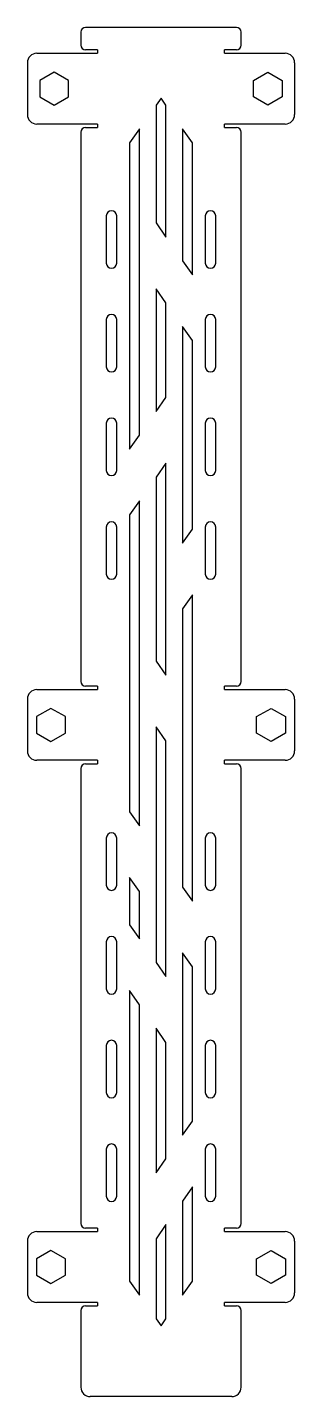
# Model space of a CAD drawing. Header units: millimetres. Extents: x -28 to 28, y -132 to 158.
import ezdxf

# ---------------------------------------------------------------- set-up
doc = ezdxf.new("R2010")
doc.units = ezdxf.units.MM

msp = doc.modelspace()

# ---------------------------------------------------------------- linework, layer by layer
at = {"color": 7, "linetype": 'Continuous', "lineweight": 25}
for p, q in [((-17, 157), (-17, 154.25)), ((16, 158), (-16, 158)), ((17, 154.25), (17, 157)), ((-26.34, 152.5), (-13.5, 152.5)), ((-13.5, 153.25), (-16, 153.25)), ((-13.5, 153.25), (-13.5, 152.5)), ((16, 153.25), (13.5, 153.25)), ((13.5, 152.5), (13.5, 153.25)), ((13.5, 152.5), (26.34, 152.5)), ((-28.34, 150.5), (-28.34, 139.5)), ((-22.64, 148.52), (-25.69, 146.76)), ((-19.59, 146.76), (-22.64, 148.52)), ((19.59, 146.76), (22.64, 148.52)), ((22.64, 148.52), (25.69, 146.76)), ((28.34, 150.5), (28.34, 139.5)), ((-25.69, 146.76), (-25.69, 143.24)), ((-19.59, 143.24), (-19.59, 146.76)), ((19.59, 143.24), (19.59, 146.76)), ((25.69, 146.76), (25.69, 143.24)), ((-25.69, 143.24), (-22.64, 141.48)), ((-22.64, 141.48), (-19.59, 143.24)), ((0, 143), (-1.05, 141.5)), ((1.05, 141.5), (0, 143)), ((22.64, 141.48), (19.59, 143.24)), ((25.69, 143.24), (22.64, 141.48)), ((-1.05, 141.5), (-1.05, 116.5)), ((1.05, 113.5), (1.05, 141.5)), ((-13.5, 137.5), (-26.34, 137.5)), ((-16, 136.75), (-13.5, 136.75)), ((-13.5, 137.5), (-13.5, 136.75)), ((26.34, 137.5), (13.5, 137.5)), ((13.5, 136.75), (13.5, 137.5)), ((13.5, 136.75), (16, 136.75)), ((-17, 135.75), (-17, 19.25)), ((-4.55, 136.5), (-6.65, 133.5)), ((-4.55, 71.5), (-4.55, 136.5)), ((6.65, 133.5), (4.55, 136.5)), ((4.55, 136.5), (4.55, 108.5)), ((17, 19.25), (17, 135.75)), ((-6.65, 133.5), (-6.65, 68.5)), ((6.65, 105.5), (6.65, 133.5)), ((-11.6, 118), (-11.6, 108)), ((-9.4, 108), (-9.4, 118)), ((-1.05, 116.5), (1.05, 113.5)), ((9.4, 118), (9.4, 108)), ((11.6, 108), (11.6, 118)), ((4.55, 108.5), (6.65, 105.5)), ((1.05, 99.55), (-1.05, 102.55)), ((-1.05, 102.55), (-1.05, 76.5)), ((1.05, 79.5), (1.05, 99.55)), ((-11.6, 96), (-11.6, 86)), ((-9.4, 86), (-9.4, 96)), ((9.4, 96), (9.4, 86)), ((11.6, 86), (11.6, 96)), ((6.65, 91.56), (4.55, 94.55)), ((4.55, 94.55), (4.55, 48.56)), ((6.65, 51.56), (6.65, 91.56)), ((-1.05, 76.5), (1.05, 79.5)), ((-11.6, 74), (-11.6, 64)), ((-9.4, 64), (-9.4, 74)), ((9.4, 74), (9.4, 64)), ((11.6, 64), (11.6, 74)), ((-6.65, 68.5), (-4.55, 71.5)), ((1.05, 65.55), (-1.05, 62.55)), ((1.05, 20.55), (1.05, 65.55)), ((-1.05, 62.55), (-1.05, 23.55)), ((-4.55, 57.55), (-6.65, 54.55)), ((-4.55, -11.4), (-4.55, 57.55)), ((-6.65, 54.55), (-6.65, -8.4)), ((-11.6, 52), (-11.6, 42)), ((-9.4, 42), (-9.4, 52)), ((4.55, 48.56), (6.65, 51.56)), ((9.4, 52), (9.4, 42)), ((11.6, 42), (11.6, 52)), ((6.65, 37.61), (4.55, 34.61)), ((6.65, -27.39), (6.65, 37.61)), ((4.55, 34.61), (4.55, -24.4)), ((-1.05, 23.55), (1.05, 20.55)), ((-26.34, 17.5), (-13.5, 17.5)), ((-13.5, 18.25), (-16, 18.25)), ((-13.5, 18.25), (-13.5, 17.5)), ((16, 18.25), (13.5, 18.25)), ((13.5, 17.5), (13.5, 18.25)), ((13.5, 17.5), (26.34, 17.5)), ((-28.34, 15.5), (-28.34, 4.5)), ((28.34, 15.5), (28.34, 4.5)), ((-23.34, 13.52), (-26.39, 11.76)), ((-26.39, 11.76), (-26.39, 8.24)), ((-20.29, 11.76), (-23.34, 13.52)), ((-20.29, 8.24), (-20.29, 11.76)), ((20.29, 11.76), (23.34, 13.52)), ((20.29, 8.24), (20.29, 11.76)), ((23.34, 13.52), (26.39, 11.76)), ((26.39, 11.76), (26.39, 8.24)), ((1.05, 6.6), (-1.05, 9.6)), ((-1.05, 9.6), (-1.05, -40.4)), ((-26.39, 8.24), (-23.34, 6.48)), ((-23.34, 6.48), (-20.29, 8.24)), ((1.05, -43.4), (1.05, 6.6)), ((23.34, 6.48), (20.29, 8.24)), ((26.39, 8.24), (23.34, 6.48)), ((-13.5, 2.5), (-26.34, 2.5)), ((-17, 0.75), (-17, -95.75)), ((-16, 1.75), (-13.5, 1.75)), ((-13.5, 2.5), (-13.5, 1.75)), ((26.34, 2.5), (13.5, 2.5)), ((13.5, 1.75), (13.5, 2.5)), ((13.5, 1.75), (16, 1.75)), ((17, -95.75), (17, 0.75)), ((-6.65, -8.4), (-4.55, -11.4)), ((-11.6, -14), (-11.6, -24)), ((-9.4, -24), (-9.4, -14)), ((9.4, -14), (9.4, -24)), ((11.6, -24), (11.6, -14)), ((-4.55, -25.35), (-6.65, -22.35)), ((-6.65, -22.35), (-6.65, -32.4)), ((-4.55, -35.4), (-4.55, -25.35)), ((4.55, -24.4), (6.65, -27.39)), ((-6.65, -32.4), (-4.55, -35.4)), ((-11.6, -36), (-11.6, -46)), ((-9.4, -46), (-9.4, -36)), ((9.4, -36), (9.4, -46)), ((11.6, -46), (11.6, -36)), ((-1.05, -40.4), (1.05, -43.4)), ((6.65, -41.34), (4.55, -38.34)), ((4.55, -38.34), (4.55, -77.05)), ((6.65, -74.05), (6.65, -41.34)), ((-4.55, -49.35), (-6.65, -46.35)), ((-6.65, -46.35), (-6.65, -108)), ((-4.55, -111), (-4.55, -49.35)), ((1.05, -57.35), (-1.05, -54.35)), ((-1.05, -54.35), (-1.05, -85.05)), ((-11.6, -58), (-11.6, -68)), ((-9.4, -68), (-9.4, -58)), ((1.05, -82.05), (1.05, -57.35)), ((9.4, -58), (9.4, -68)), ((11.6, -68), (11.6, -58)), ((4.55, -77.05), (6.65, -74.05)), ((-11.6, -80), (-11.6, -90)), ((-9.4, -90), (-9.4, -80)), ((9.4, -80), (9.4, -90)), ((11.6, -90), (11.6, -80)), ((-1.05, -85.05), (1.05, -82.05)), ((6.65, -88), (4.55, -91)), ((6.65, -108), (6.65, -88)), ((4.55, -91), (4.55, -111)), ((-26.34, -97.5), (-13.5, -97.5)), ((-13.5, -96.75), (-16, -96.75)), ((-13.5, -96.75), (-13.5, -97.5)), ((1.05, -96), (-1.05, -99)), ((1.05, -116), (1.05, -96)), ((16, -96.75), (13.5, -96.75)), ((13.5, -97.5), (13.5, -96.75)), ((13.5, -97.5), (26.34, -97.5)), ((-28.34, -99.5), (-28.34, -110.5)), ((-23.34, -101.48), (-26.39, -103.24)), ((-20.29, -103.24), (-23.34, -101.48)), ((-1.05, -99), (-1.05, -116)), ((20.29, -103.24), (23.34, -101.48)), ((23.34, -101.48), (26.39, -103.24)), ((28.34, -99.5), (28.34, -110.5)), ((-26.39, -103.24), (-26.39, -106.76)), ((-20.29, -106.76), (-20.29, -103.24)), ((20.29, -106.76), (20.29, -103.24)), ((26.39, -103.24), (26.39, -106.76)), ((-26.39, -106.76), (-23.34, -108.52)), ((-23.34, -108.52), (-20.29, -106.76)), ((23.34, -108.52), (20.29, -106.76)), ((26.39, -106.76), (23.34, -108.52)), ((-6.65, -108), (-4.55, -111)), ((4.55, -111), (6.65, -108)), ((-13.5, -112.5), (-26.34, -112.5)), ((-16, -113.25), (-13.5, -113.25)), ((-13.5, -112.5), (-13.5, -113.25)), ((26.34, -112.5), (13.5, -112.5)), ((13.5, -113.25), (13.5, -112.5)), ((13.5, -113.25), (16, -113.25)), ((-17, -114.25), (-17, -130.5)), ((-1.05, -116), (0, -117.5)), ((0, -117.5), (1.05, -116)), ((17, -130.5), (17, -114.25)), ((15, -132.5), (-15, -132.5))]:
    msp.add_line(p, q, dxfattribs=at)
for centre, radius, start, end in [((-16, 157), 1, 90, 180), ((16, 157), 1, 0, 90), ((-16, 154.25), 1, 180, 270), ((16, 154.25), 1, 270, 0), ((-26.34, 150.5), 2, 90, 180), ((26.34, 150.5), 2, 0, 90), ((-26.34, 139.5), 2, 180, 270), ((26.34, 139.5), 2, 270, 0), ((-16, 135.75), 1, 90, 180), ((16, 135.75), 1, 0, 90), ((-10.5, 118), 1.1, 360, 180), ((10.5, 118), 1.1, 0, 180), ((-10.5, 108), 1.1, 180, 0), ((10.5, 108), 1.1, 180, 0), ((-10.5, 96), 1.1, 360, 180), ((10.5, 96), 1.1, 0, 180), ((-10.5, 86), 1.1, 180, 0), ((10.5, 86), 1.1, 180, 0), ((-10.5, 74), 1.1, 360, 180), ((10.5, 74), 1.1, 0, 180), ((-10.5, 64), 1.1, 180, 0), ((10.5, 64), 1.1, 180, 0), ((-10.5, 52), 1.1, 360, 180), ((10.5, 52), 1.1, 0, 180), ((-10.5, 42), 1.1, 180, 360), ((10.5, 42), 1.1, 180, 0), ((-26.34, 15.5), 2, 90, 180), ((-16, 19.25), 1, 180, 270), ((16, 19.25), 1, 270, 0), ((26.34, 15.5), 2, 0, 90), ((-26.34, 4.5), 2, 180, 270), ((26.34, 4.5), 2, 270, 0), ((-16, 0.75), 1, 90, 180), ((16, 0.75), 1, 0, 90), ((-10.5, -14), 1.1, 360, 180), ((10.5, -14), 1.1, 0, 180), ((-10.5, -24), 1.1, 180, 360), ((10.5, -24), 1.1, 180, 0), ((-10.5, -36), 1.1, 360, 180), ((10.5, -36), 1.1, 0, 180), ((-10.5, -46), 1.1, 180, 360), ((10.5, -46), 1.1, 180, 0), ((-10.5, -58), 1.1, 360, 180), ((10.5, -58), 1.1, 0, 180), ((-10.5, -68), 1.1, 180, 0), ((10.5, -68), 1.1, 180, 0), ((-10.5, -80), 1.1, 360, 180), ((10.5, -80), 1.1, 0, 180), ((-10.5, -90), 1.1, 180, 360), ((10.5, -90), 1.1, 180, 0), ((-16, -95.75), 1, 180, 270), ((16, -95.75), 1, 270, 0), ((-26.34, -99.5), 2, 90, 180), ((26.34, -99.5), 2, 0, 90), ((-26.34, -110.5), 2, 180, 270), ((-16, -114.25), 1, 90, 180), ((16, -114.25), 1, 0, 90), ((26.34, -110.5), 2, 270, 0), ((-15, -130.5), 2, 180, 270), ((15, -130.5), 2, 270, 0)]:
    msp.add_arc(centre, radius, start, end, dxfattribs=at)

doc.saveas('drawing.dxf')
